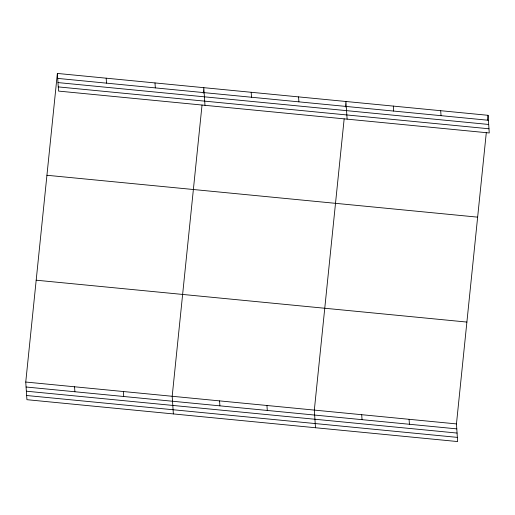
<?xml version="1.0" encoding="UTF-8"?>
<svg xmlns="http://www.w3.org/2000/svg" width="515" height="515" viewBox="0 0 515 515"><rect width="100%" height="100%" fill="white"/><g stroke="black" fill="none" stroke-linecap="round" stroke-linejoin="round"><path stroke-width="0.77" d="M486.295 132.677L456.457 423.909L457.635 441.561L26.922 399.692L25.75 382.04L57.365 73.439L488.078 115.309L489.25 132.96L58.543 91.091L57.365 73.439M202.028 105.041L172.19 396.273L173.362 413.931M203.245 93.196L203.811 87.672L204.983 105.324M344.162 118.856L314.324 410.094L315.495 427.746M345.378 107.017L345.945 101.487L347.116 119.145M487.589 120.046L488.078 115.309M57.699 78.402L488.407 120.272M57.976 82.587L488.684 124.463M58.259 86.9L488.973 128.776M46.936 175.274L477.643 217.143M36.185 280.199L466.893 322.068M25.75 382.04L456.457 423.909M26.078 387.003L456.792 428.873M26.355 391.194L457.069 433.064M26.645 395.507L457.352 437.377M440.698 110.699L441.027 115.669M393.318 106.096L393.653 111.06M409.084 419.307L409.412 424.27M361.704 414.697L362.032 419.667M298.565 96.884L298.893 101.848M251.185 92.282L251.52 97.245M266.95 405.485L267.279 410.455M219.57 400.882L219.899 405.846M154.996 82.928L155.324 87.891M106.18 78.183L106.508 83.147M123.375 391.529L123.709 396.492M74.566 386.784L74.894 391.748"/></g></svg>
